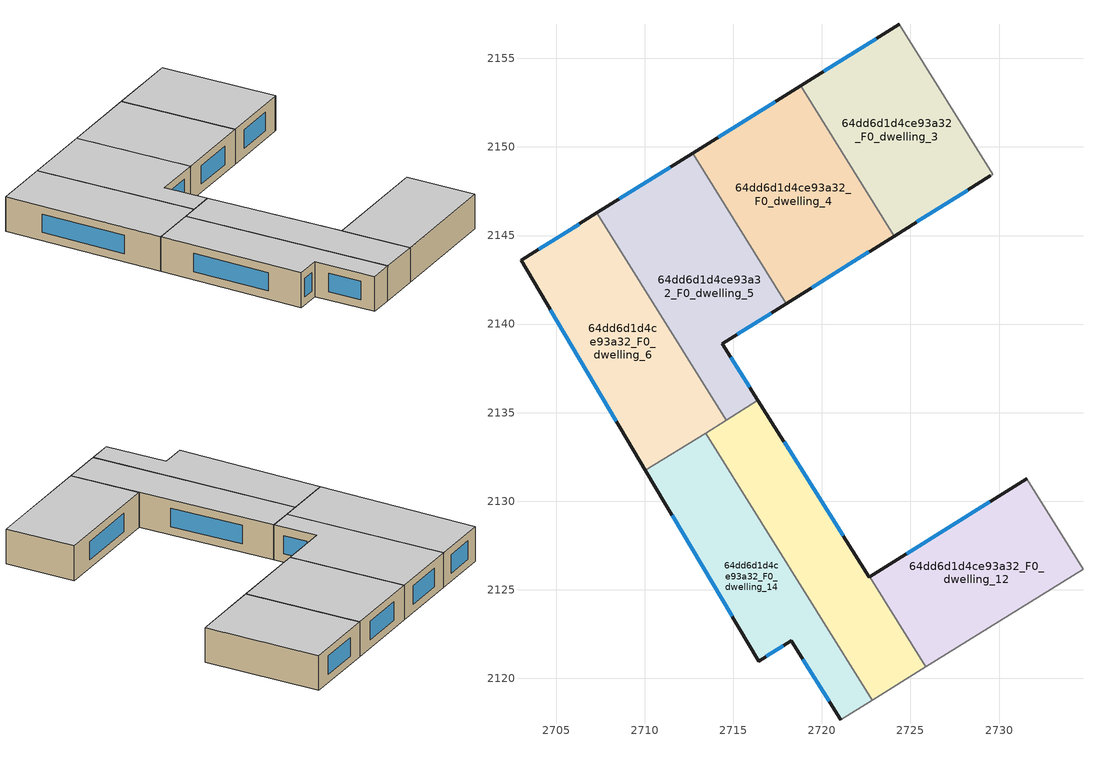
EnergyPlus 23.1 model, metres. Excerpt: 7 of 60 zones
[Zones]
64dd6d1d4ce93a32_F0_dwelling_12
 floor ground (EU_floor_Construction): 2731.56,2131.28 2734.74,2126.17 2725.87,2120.64 2722.7,2125.73 z0
 wall outside (EU_wall_Construction): 2731.56,2131.28 2722.7,2125.73 z0:3
 wall to 64dd6d1d4ce93a32_F0_dwelling_13 (EU_wall_Construction): 2722.7,2125.73 2725.87,2120.64 z0:3
 wall to 64dd6d1d4ce93a32_F0_dwelling_11 (EU_wall_Construction): 2734.74,2126.17 2731.56,2131.28 z0:3
 wall adiabatic (EU_wall_Construction): 2725.87,2120.64 2734.74,2126.17 z0:3
 window (EU_Window_Construction): 2729.48,2129.98 2724.78,2127.04 z0.7:2.3
 ceiling to 64dd6d1d4ce93a32_F1_dwelling_12 (EU_floor_Construction): 2734.74,2126.17 2731.56,2131.28 2722.7,2125.73 2725.87,2120.64 z3
64dd6d1d4ce93a32_F0_dwelling_13
 floor ground (EU_floor_Construction): 2716.39,2135.69 2722.67,2125.72 2722.7,2125.73 2725.87,2120.64 2722.84,2118.76 2713.43,2133.85 z0
 wall outside (EU_wall_Construction): 2722.7,2125.73 2722.67,2125.72 2716.39,2135.69 z0:3
 wall adiabatic (EU_wall_Construction): 2722.84,2118.76 2725.87,2120.64 z0:3
 wall to 64dd6d1d4ce93a32_F0_dwelling_14 (EU_wall_Construction): 2713.43,2133.85 2722.84,2118.76 z0:3
 wall to 64dd6d1d4ce93a32_F0_dwelling_5 (EU_wall_Construction): 2716.39,2135.69 2714.59,2134.57 z0:3
 wall to 64dd6d1d4ce93a32_F0_dwelling_6 (EU_wall_Construction): 2714.59,2134.57 2713.43,2133.85 z0:3
 window (EU_Window_Construction): 2721.2,2128.06 2717.87,2133.35 z0.7:2.3
 ceiling to 64dd6d1d4ce93a32_F1_dwelling_13 (EU_floor_Construction): 2725.87,2120.64 2722.7,2125.73 2722.67,2125.72 2716.39,2135.69 2713.43,2133.85 2722.84,2118.76 z3
64dd6d1d4ce93a32_F0_dwelling_14
 floor ground (EU_floor_Construction): 2713.43,2133.85 2722.84,2118.76 2721.06,2117.65 2718.26,2122.11 2716.42,2120.97 2710.04,2131.74 z0
 wall outside (EU_wall_Construction): 2710.04,2131.74 2716.42,2120.97 2718.26,2122.11 2721.06,2117.65 z0:3
 wall adiabatic (EU_wall_Construction): 2721.06,2117.65 2722.84,2118.76 z0:3
 wall to 64dd6d1d4ce93a32_F0_dwelling_6 (EU_wall_Construction): 2713.43,2133.85 2710.04,2131.74 z0:3
 window (EU_Window_Construction): 2718.92,2121.07 2720.4,2118.7 / 2716.86,2121.24 2717.83,2121.85 / 2711.54,2129.21 2714.93,2123.5 z0.7:2.3
 ceiling to 64dd6d1d4ce93a32_F1_dwelling_14 (EU_floor_Construction): 2722.84,2118.76 2713.43,2133.85 2710.04,2131.74 2716.42,2120.97 2718.26,2122.11 2721.06,2117.65 z3
64dd6d1d4ce93a32_F0_dwelling_3
 floor ground (EU_floor_Construction): 2724.37,2156.94 2729.66,2148.46 2729.51,2148.37 2724.08,2144.96 2718.79,2153.45 z0
 wall outside (EU_wall_Construction): 2724.08,2144.96 2729.51,2148.37 / 2724.37,2156.94 2718.79,2153.45 z0:3
 wall to 64dd6d1d4ce93a32_F0_dwelling_4 (EU_wall_Construction): 2718.79,2153.45 2724.08,2144.96 z0:3
 wall to 64dd6d1d4ce93a32_F0_dwelling_2 (EU_wall_Construction): 2729.52,2148.37 2729.66,2148.46 2724.37,2156.94 z0:3
 window (EU_Window_Construction): 2725.36,2145.76 2728.24,2147.57 / 2723.06,2156.12 2720.1,2154.27 z0.7:2.3
 ceiling to 64dd6d1d4ce93a32_F1_dwelling_3 (EU_floor_Construction): 2729.51,2148.37 2729.66,2148.46 2724.37,2156.94 2718.79,2153.45 2724.08,2144.96 z3
64dd6d1d4ce93a32_F0_dwelling_4
 floor ground (EU_floor_Construction): 2718.79,2153.45 2724.08,2144.96 2718,2141.16 2712.71,2149.65 z0
 wall outside (EU_wall_Construction): 2718.79,2153.45 2712.71,2149.65 / 2718,2141.16 2724.08,2144.96 z0:3
 wall to 64dd6d1d4ce93a32_F0_dwelling_5 (EU_wall_Construction): 2712.71,2149.65 2718,2141.16 z0:3
 window (EU_Window_Construction): 2717.36,2152.56 2714.14,2150.54 / 2719.43,2142.05 2722.65,2144.07 z0.7:2.3
 ceiling to 64dd6d1d4ce93a32_F1_dwelling_4 (EU_floor_Construction): 2724.08,2144.96 2718.79,2153.45 2712.71,2149.65 2718,2141.16 z3
64dd6d1d4ce93a32_F0_dwelling_5
 floor ground (EU_floor_Construction): 2712.71,2149.65 2718,2141.16 2714.37,2138.89 2716.39,2135.69 2714.59,2134.57 2707.3,2146.27 z0
 wall outside (EU_wall_Construction): 2716.39,2135.69 2714.37,2138.89 2718,2141.16 / 2712.71,2149.65 2707.3,2146.27 z0:3
 wall to 64dd6d1d4ce93a32_F0_dwelling_6 (EU_wall_Construction): 2707.3,2146.27 2714.59,2134.57 z0:3
 window (EU_Window_Construction): 2715.92,2136.44 2714.85,2138.14 / 2711.44,2148.86 2708.57,2147.07 / 2715.22,2139.42 2717.15,2140.63 z0.7:2.3
 ceiling to 64dd6d1d4ce93a32_F1_dwelling_5 (EU_floor_Construction): 2716.39,2135.69 2714.37,2138.89 2718,2141.16 2712.71,2149.65 2707.3,2146.27 2714.59,2134.57 z3
64dd6d1d4ce93a32_F0_dwelling_6
 floor ground (EU_floor_Construction): 2707.3,2146.27 2714.59,2134.57 2710.04,2131.74 2703.01,2143.59 z0
 wall outside (EU_wall_Construction): 2707.3,2146.27 2703.01,2143.59 2710.04,2131.74 z0:3
 window (EU_Window_Construction): 2704.66,2140.81 2708.39,2134.52 / 2706.3,2145.64 2704.02,2144.22 z0.7:2.3
 ceiling to 64dd6d1d4ce93a32_F1_dwelling_6 (EU_floor_Construction): 2714.59,2134.57 2707.3,2146.27 2703.01,2143.59 2710.04,2131.74 z3
[Building]
EU S2 Campaign: North Axis=0; Terrain=City; Solar Distribution=FullExterior
[Site:Location]
Budapest.Ferenc.Liszt.Intl.AP: Latitude=47.437; Longitude=19.256; Time Zone=1; Elevation=185
[SizingPeriod:WeatherFileDays]
AnnualSizingPeriod: Begin Month=1; Begin Day of Month=1; End Month=12; End Day of Month=31; Day of Week for Start Day=Monday; Use Weather File Daylight Saving Period=No; Use Weather File Rain and Snow Indicators=No
[MATERIAL]
EU_InternalMass_Material: Roughness=MediumRough; Thickness=0.1; Conductivity=1; Density=1800; Specific Heat=900; Thermal Absorptance=0.9; Solar Absorptance=0.7; Visible Absorptance=0.7
[MATERIAL:NOMASS] Roughness=MediumRough; Thermal Absorptance=0.9; Solar Absorptance=0.7; Visible Absorptance=0.7
Name | Thermal Resistance
EU_wall_NoMass | 0.832559
EU_floor_NoMass | 0.872794
[WINDOWMATERIAL:SIMPLEGLAZINGSYSTEM]
EU_Window_SimpleGlazing: UFactor=2.79869; Solar Heat Gain Coefficient=0.75; Visible Transmittance=0.75
[CONSTRUCTION]
EU_wall_Construction: EU_wall_NoMass
EU_floor_Construction: EU_floor_NoMass
EU_Window_Construction: EU_Window_SimpleGlazing
EU_InternalMass_Construction: EU_InternalMass_Material
[ZONE] Type=1; Multiplier=1; Ceiling Height=autocalculate; Floor Area=autocalculate; Part of Total Floor Area=Yes
Name | Volume
64dd6d1d4ce93a32_F0_dwelling_12; 64dd6d1d4ce93a32_F0_dwelling_14 | 188.398
64dd6d1d4ce93a32_F0_dwelling_13 | 188.417
64dd6d1d4ce93a32_F0_dwelling_3 | 197.323
64dd6d1d4ce93a32_F0_dwelling_4 | 215.239
64dd6d1d4ce93a32_F0_dwelling_5 | 215.347
64dd6d1d4ce93a32_F0_dwelling_6 | 215.315
[INTERNALMASS] Construction=EU_InternalMass_Construction
Name | Zone or ZoneList | Surface Area
64dd6d1d4ce93a32_F0_dwelling_3_EU_InternalMass | 64dd6d1d4ce93a32_F0_dwelling_3 | 65.7723
64dd6d1d4ce93a32_F0_dwelling_4_EU_InternalMass | 64dd6d1d4ce93a32_F0_dwelling_4 | 71.7464
64dd6d1d4ce93a32_F0_dwelling_5_EU_InternalMass | 64dd6d1d4ce93a32_F0_dwelling_5 | 71.7825
64dd6d1d4ce93a32_F0_dwelling_6_EU_InternalMass | 64dd6d1d4ce93a32_F0_dwelling_6 | 71.7715
64dd6d1d4ce93a32_F0_dwelling_12_EU_InternalMass | 64dd6d1d4ce93a32_F0_dwelling_12 | 62.7993
64dd6d1d4ce93a32_F0_dwelling_13_EU_InternalMass | 64dd6d1d4ce93a32_F0_dwelling_13 | 62.8057
64dd6d1d4ce93a32_F0_dwelling_14_EU_InternalMass | 64dd6d1d4ce93a32_F0_dwelling_14 | 62.7992
[OTHEREQUIPMENT] Fuel Type=Electricity; Design Level Calculation Method=Watts/Area; Power per Zone Floor Area=1; Fraction Latent=0; Fraction Radiant=0; Fraction Lost=0; Carbon Dioxide Generation Rate=0; EndUse Subcategory=EU_Step8_InternalGains
Name | Zone or ZoneList or Space or SpaceList | Schedule
EU_Step8_InternalGain_64dd6d1d4ce93a32_F0_dwelling_3_f000 | 64dd6d1d4ce93a32_F0_dwelling_3 | EU_Step8_GainSchedule_64dd6d1d4ce93a32_F0_dwelling_3_f000
EU_Step8_InternalGain_64dd6d1d4ce93a32_F0_dwelling_4_f000 | 64dd6d1d4ce93a32_F0_dwelling_4 | EU_Step8_GainSchedule_64dd6d1d4ce93a32_F0_dwelling_4_f000
EU_Step8_InternalGain_64dd6d1d4ce93a32_F0_dwelling_5_f000 | 64dd6d1d4ce93a32_F0_dwelling_5 | EU_Step8_GainSchedule_64dd6d1d4ce93a32_F0_dwelling_5_f000
EU_Step8_InternalGain_64dd6d1d4ce93a32_F0_dwelling_6_f000 | 64dd6d1d4ce93a32_F0_dwelling_6 | EU_Step8_GainSchedule_64dd6d1d4ce93a32_F0_dwelling_6_f000
EU_Step8_InternalGain_64dd6d1d4ce93a32_F0_dwelling_12_f000 | 64dd6d1d4ce93a32_F0_dwelling_12 | EU_Step8_GainSchedule_64dd6d1d4ce93a32_F0_dwelling_12_f000
EU_Step8_InternalGain_64dd6d1d4ce93a32_F0_dwelling_13_f000 | 64dd6d1d4ce93a32_F0_dwelling_13 | EU_Step8_GainSchedule_64dd6d1d4ce93a32_F0_dwelling_13_f000
EU_Step8_InternalGain_64dd6d1d4ce93a32_F0_dwelling_14_f000 | 64dd6d1d4ce93a32_F0_dwelling_14 | EU_Step8_GainSchedule_64dd6d1d4ce93a32_F0_dwelling_14_f000
[ZONEVENTILATION:DESIGNFLOWRATE] Schedule=EU_AlwaysOn; Design Flow Rate Calculation Method=AirChanges/Hour; Air Changes per Hour=0.475469; Ventilation Type=Natural; Fan Pressure Rise=0; Fan Total Efficiency=1; Constant Term Coefficient=1; Temperature Term Coefficient=0; Velocity Term Coefficient=0; Velocity Squared Term Coefficient=0; Minimum Indoor Temperature=-100; Maximum Indoor Temperature=100; Delta Temperature=-100; Minimum Outdoor Temperature=-100; Maximum Outdoor Temperature=100; Maximum Wind Speed=40
Name | Zone or ZoneList or Space or SpaceList
EU_ConstantAir_64dd6d1d4ce93a32_F0_dwelling_3 | 64dd6d1d4ce93a32_F0_dwelling_3
EU_ConstantAir_64dd6d1d4ce93a32_F0_dwelling_4 | 64dd6d1d4ce93a32_F0_dwelling_4
EU_ConstantAir_64dd6d1d4ce93a32_F0_dwelling_5 | 64dd6d1d4ce93a32_F0_dwelling_5
EU_ConstantAir_64dd6d1d4ce93a32_F0_dwelling_6 | 64dd6d1d4ce93a32_F0_dwelling_6
EU_ConstantAir_64dd6d1d4ce93a32_F0_dwelling_12 | 64dd6d1d4ce93a32_F0_dwelling_12
EU_ConstantAir_64dd6d1d4ce93a32_F0_dwelling_13 | 64dd6d1d4ce93a32_F0_dwelling_13
EU_ConstantAir_64dd6d1d4ce93a32_F0_dwelling_14 | 64dd6d1d4ce93a32_F0_dwelling_14
[HVACTEMPLATE:THERMOSTAT] Constant Heating Setpoint=20; Constant Cooling Setpoint=50
EU_HeatOnly_64dd6d1d4ce93a32_F0_dwelling_0; EU_HeatOnly_64dd6d1d4ce93a32_F0_dwelling_1; EU_HeatOnly_64dd6d1d4ce93a32_F0_dwelling_2; EU_HeatOnly_64dd6d1d4ce93a32_F0_dwelling_3; EU_HeatOnly_64dd6d1d4ce93a32_F0_dwelling_4; EU_HeatOnly_64dd6d1d4ce93a32_F0_dwelling_5; EU_HeatOnly_64dd6d1d4ce93a32_F0_dwelling_6; EU_HeatOnly_64dd6d1d4ce93a32_F0_dwelling_7; EU_HeatOnly_64dd6d1d4ce93a32_F0_dwelling_8; EU_HeatOnly_64dd6d1d4ce93a32_F0_dwelling_9; EU_HeatOnly_64dd6d1d4ce93a32_F0_dwelling_10; EU_HeatOnly_64dd6d1d4ce93a32_F0_dwelling_11; EU_HeatOnly_64dd6d1d4ce93a32_F0_dwelling_12; EU_HeatOnly_64dd6d1d4ce93a32_F0_dwelling_13; EU_HeatOnly_64dd6d1d4ce93a32_F0_dwelling_14; EU_HeatOnly_64dd6d1d4ce93a32_F1_dwelling_0; EU_HeatOnly_64dd6d1d4ce93a32_F1_dwelling_1; EU_HeatOnly_64dd6d1d4ce93a32_F1_dwelling_2; EU_HeatOnly_64dd6d1d4ce93a32_F1_dwelling_3; EU_HeatOnly_64dd6d1d4ce93a32_F1_dwelling_4; EU_HeatOnly_64dd6d1d4ce93a32_F1_dwelling_5; EU_HeatOnly_64dd6d1d4ce93a32_F1_dwelling_6; EU_HeatOnly_64dd6d1d4ce93a32_F1_dwelling_7; EU_HeatOnly_64dd6d1d4ce93a32_F1_dwelling_8; EU_HeatOnly_64dd6d1d4ce93a32_F1_dwelling_9; EU_HeatOnly_64dd6d1d4ce93a32_F1_dwelling_10; EU_HeatOnly_64dd6d1d4ce93a32_F1_dwelling_11; EU_HeatOnly_64dd6d1d4ce93a32_F1_dwelling_12; EU_HeatOnly_64dd6d1d4ce93a32_F1_dwelling_13; EU_HeatOnly_64dd6d1d4ce93a32_F1_dwelling_14; EU_HeatOnly_64dd6d1d4ce93a32_F2_dwelling_0; EU_HeatOnly_64dd6d1d4ce93a32_F2_dwelling_1; EU_HeatOnly_64dd6d1d4ce93a32_F2_dwelling_2; EU_HeatOnly_64dd6d1d4ce93a32_F2_dwelling_3; EU_HeatOnly_64dd6d1d4ce93a32_F2_dwelling_4; EU_HeatOnly_64dd6d1d4ce93a32_F2_dwelling_5; EU_HeatOnly_64dd6d1d4ce93a32_F2_dwelling_6; EU_HeatOnly_64dd6d1d4ce93a32_F2_dwelling_7; EU_HeatOnly_64dd6d1d4ce93a32_F2_dwelling_8; EU_HeatOnly_64dd6d1d4ce93a32_F2_dwelling_9; EU_HeatOnly_64dd6d1d4ce93a32_F2_dwelling_10; EU_HeatOnly_64dd6d1d4ce93a32_F2_dwelling_11; EU_HeatOnly_64dd6d1d4ce93a32_F2_dwelling_12; EU_HeatOnly_64dd6d1d4ce93a32_F2_dwelling_13; EU_HeatOnly_64dd6d1d4ce93a32_F2_dwelling_14; EU_HeatOnly_64dd6d1d4ce93a32_F3_dwelling_0; EU_HeatOnly_64dd6d1d4ce93a32_F3_dwelling_1; EU_HeatOnly_64dd6d1d4ce93a32_F3_dwelling_2; EU_HeatOnly_64dd6d1d4ce93a32_F3_dwelling_3; EU_HeatOnly_64dd6d1d4ce93a32_F3_dwelling_4; EU_HeatOnly_64dd6d1d4ce93a32_F3_dwelling_5; EU_HeatOnly_64dd6d1d4ce93a32_F3_dwelling_6; EU_HeatOnly_64dd6d1d4ce93a32_F3_dwelling_7; EU_HeatOnly_64dd6d1d4ce93a32_F3_dwelling_8; EU_HeatOnly_64dd6d1d4ce93a32_F3_dwelling_9; EU_HeatOnly_64dd6d1d4ce93a32_F3_dwelling_10; EU_HeatOnly_64dd6d1d4ce93a32_F3_dwelling_11; EU_HeatOnly_64dd6d1d4ce93a32_F3_dwelling_12; EU_HeatOnly_64dd6d1d4ce93a32_F3_dwelling_13; EU_HeatOnly_64dd6d1d4ce93a32_F3_dwelling_14
[HVACTEMPLATE:ZONE:IDEALLOADSAIRSYSTEM] System Availability Schedule=EU_AlwaysOn; Maximum Heating Supply Air Temperature=50; Minimum Cooling Supply Air Temperature=13; Maximum Heating Supply Air Humidity Ratio=0.0156; Minimum Cooling Supply Air Humidity Ratio=0.0077; Heating Limit=NoLimit; Cooling Limit=NoLimit; Heating Availability Schedule=EU_AlwaysOn; Cooling Availability Schedule=EU_CoolingOff; Dehumidification Control Type=ConstantSensibleHeatRatio; Cooling Sensible Heat Ratio=0.7; Dehumidification Setpoint=60; Humidification Control Type=None; Humidification Setpoint=30; Outdoor Air Method=None; Outdoor Air Flow Rate per Person=0.00944; Outdoor Air Flow Rate per Zone Floor Area=0; Outdoor Air Flow Rate per Zone=0; Demand Controlled Ventilation Type=None; Outdoor Air Economizer Type=NoEconomizer; Heat Recovery Type=None; Sensible Heat Recovery Effectiveness=0.7; Latent Heat Recovery Effectiveness=0.65
Name | Template Thermostat
64dd6d1d4ce93a32_F0_dwelling_3 | EU_HeatOnly_64dd6d1d4ce93a32_F0_dwelling_3
64dd6d1d4ce93a32_F0_dwelling_4 | EU_HeatOnly_64dd6d1d4ce93a32_F0_dwelling_4
64dd6d1d4ce93a32_F0_dwelling_5 | EU_HeatOnly_64dd6d1d4ce93a32_F0_dwelling_5
64dd6d1d4ce93a32_F0_dwelling_6 | EU_HeatOnly_64dd6d1d4ce93a32_F0_dwelling_6
64dd6d1d4ce93a32_F0_dwelling_12 | EU_HeatOnly_64dd6d1d4ce93a32_F0_dwelling_12
64dd6d1d4ce93a32_F0_dwelling_13 | EU_HeatOnly_64dd6d1d4ce93a32_F0_dwelling_13
64dd6d1d4ce93a32_F0_dwelling_14 | EU_HeatOnly_64dd6d1d4ce93a32_F0_dwelling_14
[SIZING:ZONE] Zone Cooling Design Supply Air Temperature Input Method=SupplyAirTemperature; Zone Cooling Design Supply Air Temperature=13; Zone Heating Design Supply Air Temperature Input Method=SupplyAirTemperature; Zone Heating Design Supply Air Temperature=50; Zone Cooling Design Supply Air Humidity Ratio=0.008; Zone Heating Design Supply Air Humidity Ratio=0.008; Cooling Design Air Flow Method=DesignDay; Cooling Design Air Flow Rate=0; Cooling Minimum Air Flow per Zone Floor Area=0.000762; Cooling Minimum Air Flow=0; Cooling Minimum Air Flow Fraction=0.2; Heating Design Air Flow Method=DesignDay; Heating Design Air Flow Rate=0; Heating Maximum Air Flow per Zone Floor Area=0.002032; Heating Maximum Air Flow=0.141576; Heating Maximum Air Flow Fraction=0.3; Account for Dedicated Outdoor Air System=No; Dedicated Outdoor Air System Control Strategy=NeutralSupplyAir; Dedicated Outdoor Air Low Setpoint Temperature for Design=autosize; Dedicated Outdoor Air High Setpoint Temperature for Design=autosize; Zone Load Sizing Method=Sensible Load Only No Latent Load; Zone Latent Cooling Design Supply Air Humidity Ratio Input Method=HumidityRatioDifference; Zone Cooling Design Supply Air Humidity Ratio Difference=0.005; Zone Latent Heating Design Supply Air Humidity Ratio Input Method=HumidityRatioDifference; Zone Humidification Design Supply Air Humidity Ratio Difference=0.005
64dd6d1d4ce93a32_F0_dwelling_3; 64dd6d1d4ce93a32_F0_dwelling_4; 64dd6d1d4ce93a32_F0_dwelling_5; 64dd6d1d4ce93a32_F0_dwelling_6; 64dd6d1d4ce93a32_F0_dwelling_12; 64dd6d1d4ce93a32_F0_dwelling_13; 64dd6d1d4ce93a32_F0_dwelling_14
[SCHEDULE:CONSTANT]
Name | Hourly Value
EU_AlwaysOn | 1
EU_CoolingOff | 0
[SCHEDULE:FILE] Column Number=1; Rows to Skip at Top=0; Number of Hours of Data=8760; Column Separator=Comma; Interpolate to Timestep=No; Minutes per Item=60; Adjust Schedule for Daylight Savings=Yes
Name | File
EU_Step8_GainSchedule_64dd6d1d4ce93a32_F0_dwelling_3_f000 | ../../schedules/64dd6d1d4ce93a32/64dd6d1d4ce93a32_F0_dwelling_3_f000_gain.csv
EU_Step8_GainSchedule_64dd6d1d4ce93a32_F0_dwelling_4_f000 | ../../schedules/64dd6d1d4ce93a32/64dd6d1d4ce93a32_F0_dwelling_4_f000_gain.csv
EU_Step8_GainSchedule_64dd6d1d4ce93a32_F0_dwelling_5_f000 | ../../schedules/64dd6d1d4ce93a32/64dd6d1d4ce93a32_F0_dwelling_5_f000_gain.csv
EU_Step8_GainSchedule_64dd6d1d4ce93a32_F0_dwelling_6_f000 | ../../schedules/64dd6d1d4ce93a32/64dd6d1d4ce93a32_F0_dwelling_6_f000_gain.csv
EU_Step8_GainSchedule_64dd6d1d4ce93a32_F0_dwelling_12_f000 | ../../schedules/64dd6d1d4ce93a32/64dd6d1d4ce93a32_F0_dwelling_12_f000_gain.csv
EU_Step8_GainSchedule_64dd6d1d4ce93a32_F0_dwelling_13_f000 | ../../schedules/64dd6d1d4ce93a32/64dd6d1d4ce93a32_F0_dwelling_13_f000_gain.csv
EU_Step8_GainSchedule_64dd6d1d4ce93a32_F0_dwelling_14_f000 | ../../schedules/64dd6d1d4ce93a32/64dd6d1d4ce93a32_F0_dwelling_14_f000_gain.csv
